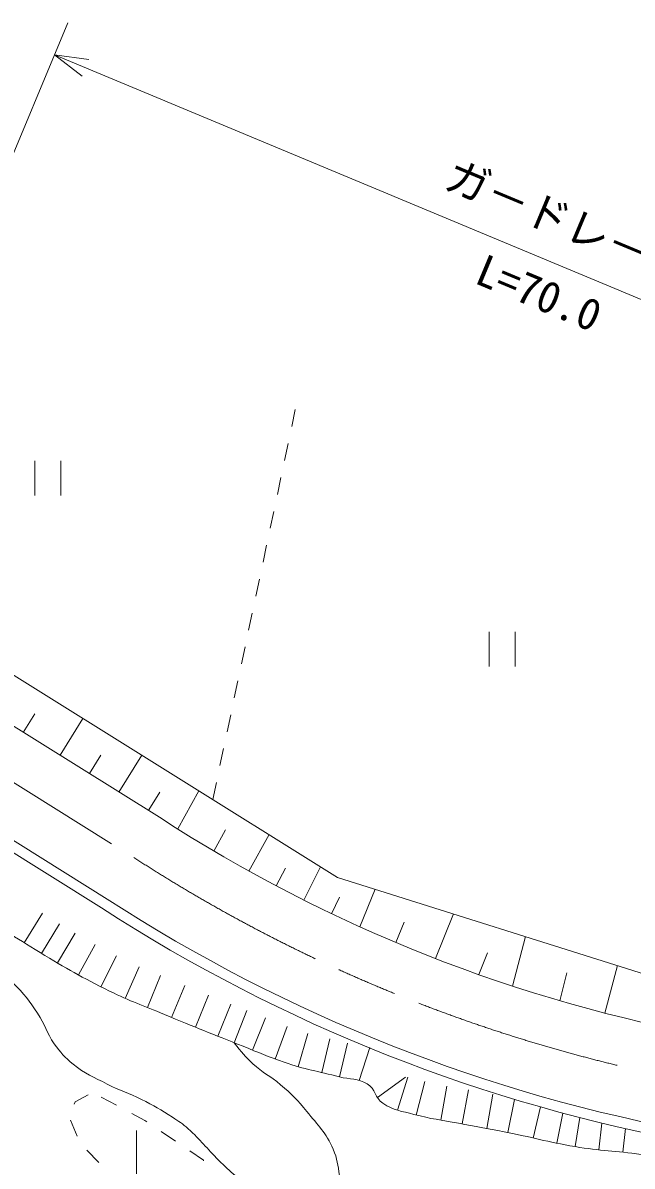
# Model space of a CAD drawing. Units: millimetres, scale not verified. Extents: x 40000 to 680000, y 20000 to 380000.
# Drawn here: x 329277 to 364417, y 263487 to 329473 of the extents above; entities that cross this region are included whole.
import ezdxf
from ezdxf.enums import TextEntityAlignment as Align

# ---------------------------------------------------------------- set-up
doc = ezdxf.new("R2010")
doc.units = ezdxf.units.MM
doc.header["$LTSCALE"] = 1000
doc.linetypes.add('CHAIN', pattern=[18.5, 12, -1.5, 3.5, -1.5])
for name, color, linetype, lineweight in [('M-BGD', 7, 'Continuous', 13), ('M-BMK', 2, 'CHAIN', 13), ('M-STR-STRC', 7, 'Continuous', 13)]:
    doc.layers.add(name, color=color, linetype=linetype, lineweight=lineweight)
doc.styles.add('@ＭＳ ゴシック', font='')
doc.styles.add('ＭＳ ゴシック', font='')
doc.styles.get('@ＭＳ ゴシック').set_extended_font_data('@MS Gothic')
doc.styles.get('ＭＳ ゴシック').set_extended_font_data('MS Gothic')

msp = doc.modelspace()

# ---------------------------------------------------------------- linework, layer by layer
at = {"layer": 'M-BGD'}
for p, q in [((344784, 306171), (344991, 307149)), ((344370, 304214), (344577, 305193)), ((329966, 304189), (329966, 302189)), ((331466, 304189), (331466, 302189)), ((343956, 302258), (344163, 303236)), ((343542, 300301), (343749, 301279)), ((343128, 298344), (343335, 299323)), ((318443, 298245), (347430, 280153)), ((342714, 296388), (342921, 297366)), ((342300, 294431), (342507, 295409)), ((356168, 294331), (356168, 292331)), ((357668, 294331), (357668, 292331)), ((341886, 292474), (342093, 293453)), ((341471, 290518), (341679, 291496)), ((325692, 290774), (337148, 283624)), ((329299, 288523), (329961, 289583)), ((331420, 287199), (332743, 289320)), ((341057, 288561), (341264, 289539)), ((333117, 286140), (333779, 287200)), ((334814, 285080), (336138, 287201)), ((340643, 286604), (340850, 287583)), ((322643, 286076), (334140, 278900)), ((322325, 285567), (333818, 278394)), ((336536, 284060), (337174, 285081)), ((338205, 282948), (339433, 285145)), ((340229, 284648), (340436, 285626)), ((340292, 281675), (340969, 282888)), ((342308, 280520), (343480, 282619)), ((343881, 279667), (344418, 280682)), ((345473, 278846), (346441, 280771)), ((369026, 273341), (347430, 280153)), ((348705, 277303), (349593, 279471)), ((347082, 278057), (347540, 279016)), ((329352, 276382), (330409, 278080)), ((353068, 275469), (354122, 278042)), ((330357, 275765), (331394, 277475)), ((350787, 276393), (351265, 277559)), ((331265, 275219), (332284, 276940)), ((357518, 273877), (358266, 276735)), ((332480, 274523), (333444, 276276)), ((333776, 273841), (334681, 275625)), ((355569, 274541), (356084, 275799)), ((335181, 273166), (335988, 274996)), ((360240, 273035), (360660, 274638)), ((362848, 272317), (363566, 275063)), ((336471, 272636), (337213, 274493)), ((337857, 272069), (338625, 273915)), ((339237, 271501), (339990, 273354)), ((340523, 270984), (341265, 272841)), ((341459, 270610), (342199, 272469)), ((342520, 270185), (343270, 272039)), ((343837, 269666), (344528, 271542)), ((345163, 269226), (345714, 271148)), ((346518, 268889), (346973, 270837)), ((347534, 268643), (347994, 270589)), ((348681, 268433), (349281, 270341)), ((349725, 267453), (351343, 268629)), ((350878, 266714), (351486, 268619)), ((351966, 266438), (352455, 268377)), ((353390, 266142), (353733, 268112)), ((332301, 267195), (333048, 267602)), ((333789, 267475), (334670, 267004)), ((354605, 265925), (354972, 267891)), ((356028, 265666), (356387, 267634)), ((357243, 265434), (357636, 267341)), ((332242, 267057), (332301, 267195)), ((358713, 265110), (359125, 266904)), ((332399, 265213), (332017, 266137)), ((335552, 266532), (336308, 266128)), ((336308, 266128), (336427, 266048)), ((360076, 264807), (360428, 266544)), ((361125, 264615), (361402, 266288)), ((362500, 264427), (362672, 265971)), ((335836, 263048), (335836, 265548)), ((337255, 265488), (338084, 264929)), ((363885, 264288), (364028, 265653)), ((333662, 263694), (332962, 264408)), ((338913, 264369), (339703, 263836)), ((339703, 263836), (339704, 263789))]:
    msp.add_line(p, q, dxfattribs=at)
for radius, start, end in [(87250, 236.99427, 259.84347), (92850, 237.026, 259.79752), (93450, 237.02924, 259.79284)]:
    msp.add_arc((384675, 356793), radius, start, end, dxfattribs=at)
for points, knots in [([(369273, 264583), (369086, 264236), (368960, 264013), (368614, 263832), (368247, 263641), (367971, 263743), (367558, 263754), (366522, 263781), (365965, 264029), (364938, 264165), (363451, 264362), (362604, 264371), (361125, 264615), (359515, 264880), (358638, 265158), (357038, 265475), (356009, 265679), (355428, 265768), (354398, 265964), (353396, 266155), (352821, 266207), (351836, 266472), (351115, 266666), (350651, 266693), (350037, 267118), (349577, 267436), (349616, 267943), (349138, 268232), (348584, 268567), (348160, 268480), (347534, 268643), (346288, 268967), (345563, 269062), (344347, 269484), (343410, 269808), (342902, 270036), (341981, 270403), (340204, 271110), (339208, 271503), (337444, 272241), (336203, 272760), (335481, 272992), (334276, 273590), (332671, 274387), (331798, 274888), (330267, 275819), (328770, 276730), (327947, 277267), (326493, 278244), (324025, 279904), (322628, 280817), (320236, 282585), (318986, 283509), (318316, 284068), (317127, 285069), (316791, 285351), (316646, 285563), (316286, 285812), (315484, 286365), (314926, 286319), (313869, 286427)], [0, 0, 0, 0, 1, 1, 1, 2, 2, 2, 3, 3, 3, 4, 4, 4, 5, 5, 5, 6, 6, 6, 7, 7, 7, 8, 8, 8, 9, 9, 9, 10, 10, 10, 11, 11, 11, 12, 12, 12, 13, 13, 13, 14, 14, 14, 15, 15, 15, 16, 16, 16, 17, 17, 17, 18, 18, 18, 19, 19, 19, 20, 20, 20, 20]), ([(319368, 272066), (319977, 272939), (320198, 273262), (320883, 273883), (321543, 274483), (321936, 274844), (322760, 275186), (323569, 275520), (324096, 275552), (324971, 275549), (325788, 275546), (326274, 275493), (327031, 275186), (327772, 274884), (328141, 274580), (328727, 274035), (329361, 273444), (329634, 273026), (330120, 272308), (330559, 271660), (330636, 271191), (331089, 270552), (331452, 270039), (331695, 269770), (332179, 269371), (332866, 268803), (333358, 268630), (334148, 268220), (334895, 267831), (335363, 267717), (336117, 267341), (336838, 266982), (337233, 266758), (337904, 266312), (338270, 266068), (338484, 265939), (338812, 265645), (339548, 264987), (339865, 264521), (340569, 263828), (341290, 263118), (341752, 262778), (342447, 262041), (343138, 261308), (343443, 260825), (344112, 260073), (344769, 259335), (344996, 259099), (345839, 258225)], [0, 0, 0, 0, 1, 1, 1, 2, 2, 2, 3, 3, 3, 4, 4, 4, 5, 5, 5, 6, 6, 6, 7, 7, 7, 8, 8, 8, 9, 9, 9, 10, 10, 10, 11, 11, 11, 12, 12, 12, 13, 13, 13, 14, 14, 14, 15, 15, 15, 16, 16, 16, 16]), ([(348443, 257317), (348074, 258200), (347942, 258509), (347777, 259315), (347617, 260095), (347646, 260550), (347595, 261345), (347555, 261971), (347616, 262328), (347535, 262950), (347456, 263553), (347412, 263906), (347171, 264464), (346761, 265416), (346310, 265839), (345657, 266645), (345125, 267301), (344783, 267638), (344143, 268189), (343547, 268702), (343106, 268859), (342537, 269401), (342079, 269838), (341919, 270025), (341459, 270610)], [0, 0, 0, 0, 1, 1, 1, 2, 2, 2, 3, 3, 3, 4, 4, 4, 5, 5, 5, 6, 6, 6, 7, 7, 7, 8, 8, 8, 8])]:
    msp.add_open_spline(points, degree=3, knots=knots, dxfattribs=at)
at = {"layer": 'M-BMK'}
msp.add_line((324218, 288452), (335671, 281304), dxfattribs=at)
msp.add_arc((384675, 356793), 90000, 237.01022, 259.82037, dxfattribs=at)
at = {"layer": 'M-STR-STRC'}
for p, q in [((318011, 296249), (331874, 329473)), ((388472, 303690), (331104, 327627)), ((333086, 327361), (331104, 327627)), ((331104, 327627), (332688, 326406))]:
    msp.add_line(p, q, dxfattribs=at)

# ---------------------------------------------------------------- texts
at = {"layer": 'M-STR-STRC', "style": 'ＭＳ ゴシック'}
msp.add_text('ガ－ドレ－ル', height=1833, rotation=337.351, dxfattribs=at).set_placement((360173, 316582), align=Align.BOTTOM_CENTER)
at = {"layer": 'M-STR-STRC', "style": '@ＭＳ ゴシック'}
msp.add_text('L=70.0', height=1833, rotation=337.351, dxfattribs=at).set_placement((359403, 314736), align=Align.TOP_CENTER)

doc.saveas('drawing.dxf')
